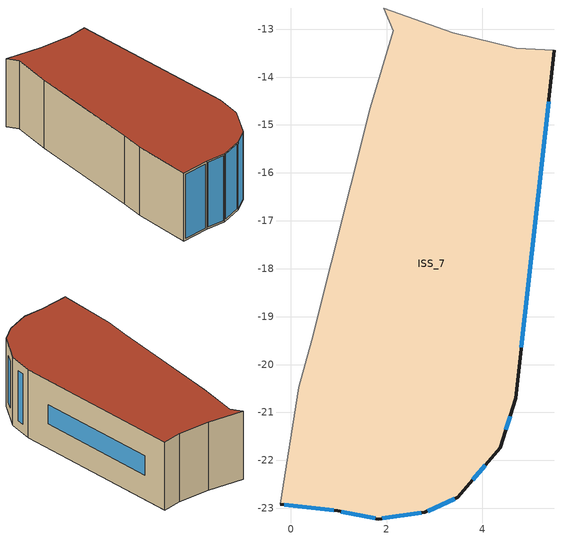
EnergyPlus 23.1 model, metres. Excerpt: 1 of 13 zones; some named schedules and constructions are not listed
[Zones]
ISS_7
 floor outside (90.1-2019 Nonresidential CZ 0 Exterior Floor (Mass)): -0.22,-22.92 0.16,-20.47 0.44,-19.49 1.65,-14.64 2.13,-13.04 1.93,-12.56 3.38,-13.07 4.71,-13.4 5.5,-13.44 4.7,-20.71 4.37,-21.73 3.48,-22.77 2.8,-23.09 1.83,-23.22 0.98,-23.06 z9
 wall outside (90.1-2019 Nonresidential CZ 0 Exterior Wall (Mass)): -0.22,-22.92 0.98,-23.06 1.83,-23.22 2.8,-23.09 3.48,-22.77 4.37,-21.73 4.7,-20.71 5.5,-13.44 z9:12
 wall to ISS_0 (Interior Partition (Mass)_FLIPPED): 5.5,-13.44 4.71,-13.4 3.38,-13.07 1.93,-12.56 2.13,-13.04 1.65,-14.64 0.44,-19.49 z9:12
 wall to ISS_11 (Interior Partition (Mass)): 0.44,-19.49 0.16,-20.47 -0.22,-22.92 z9:12
 window (90.1-2019 Nonresidential CZ 0 Glazing (Operable)): -0.13,-22.93 0.89,-23.05 z9.09:11.91; 1.05,-23.07 1.76,-23.21 z9.07:11.93; 1.9,-23.21 2.72,-23.1 z9.08:11.92; 2.85,-23.06 3.43,-22.8 z9.06:11.94; 3.8,-22.41 4.06,-22.1 z9.48:11.52; 4.49,-21.36 4.58,-21.08 z9.39:11.61; 4.81,-19.64 5.38,-14.51 z10.07:10.93
 roof outside (90.1-2019 Nonresidential CZ 0 Exterior Roof (Mass)): -0.22,-22.92 0.98,-23.06 1.83,-23.22 2.8,-23.09 3.48,-22.77 4.37,-21.73 4.7,-20.71 5.5,-13.44 4.71,-13.4 3.38,-13.07 1.93,-12.56 2.13,-13.04 1.65,-14.64 0.44,-19.49 0.16,-20.47 z12
[Schedule:Week:Daily]
CoolAvail_ISS_1_19: cf4da5fc-813a-42c6-a8cf-2b9b26fcd408, 5b5307dd-8704-4429-9e64-81538c3ab81d, 72f27e0f-b599-4d81-9918-0a94f5cc3f49, 47d734c6-dcec-4011-bd95-46f6d7a86160, 9cf70d63-5f0f-41fb-a418-96e44ca164e6, 6548734e-50a1-4eab-b1a1-846b9a044538, 5218c88c-08ca-4979-97bd-068abec87058, cf4da5fc-813a-42c6-a8cf-2b9b26fcd408, cf4da5fc-813a-42c6-a8cf-2b9b26fcd408, cf4da5fc-813a-42c6-a8cf-2b9b26fcd408, cf4da5fc-813a-42c6-a8cf-2b9b26fcd408, cf4da5fc-813a-42c6-a8cf-2b9b26fcd408
CoolAvail_ISS_1_20: 4a28bebf-378b-4e0c-98c7-5912cbc0f532, 3acbb844-98a0-44dd-9f8c-a763c2830a79, cf4da5fc-813a-42c6-a8cf-2b9b26fcd408, 88bcd4fe-2e18-43e4-966d-ed453cccf67b, 3cb64b28-6660-477c-87e6-b5ec23b45f9e, fff63c10-cad4-4c0c-a8a8-9c0b9824a16e, 31665143-5f46-4cf0-bce6-529c360b87a2, 4a28bebf-378b-4e0c-98c7-5912cbc0f532, 4a28bebf-378b-4e0c-98c7-5912cbc0f532, 4a28bebf-378b-4e0c-98c7-5912cbc0f532, 4a28bebf-378b-4e0c-98c7-5912cbc0f532, 4a28bebf-378b-4e0c-98c7-5912cbc0f532
CoolAvail_ISS_1_21: 10ea3e9c-c8e4-4c9f-9a24-6f8235490943, 7fac5dca-6247-45cd-8dfd-59ff1113f6d2, fdb1ab0e-c8ed-4873-981d-3b4b36397622, fa0bea73-c2e6-45e3-96d8-af98ac851d88, 41617b40-5751-42f6-8f46-a5aadaf03c91, b0a7b671-b70a-4647-ab0c-9003cefbd400, 939bb1c0-6e51-47b4-9cfe-0db9ee19da19, 10ea3e9c-c8e4-4c9f-9a24-6f8235490943, 10ea3e9c-c8e4-4c9f-9a24-6f8235490943, 10ea3e9c-c8e4-4c9f-9a24-6f8235490943, 10ea3e9c-c8e4-4c9f-9a24-6f8235490943, 10ea3e9c-c8e4-4c9f-9a24-6f8235490943
CoolAvail_ISS_1_22: 820141ac-03eb-4e58-a5b8-6f2c45d92f95, ca7a26c0-72df-4689-81e8-63cdea68c050, d67e7feb-ccfe-464f-92c3-b16381141cd6, cebbc58f-77ce-4730-93be-abe6f592f073, bd45c754-21c7-4c35-83bf-dd566571be01, 3880684c-4c2a-4487-a7e7-7d189b46f996, 6e76de09-a941-4bd2-b96f-27ccec68bb94, 820141ac-03eb-4e58-a5b8-6f2c45d92f95, 820141ac-03eb-4e58-a5b8-6f2c45d92f95, 820141ac-03eb-4e58-a5b8-6f2c45d92f95, 820141ac-03eb-4e58-a5b8-6f2c45d92f95, 820141ac-03eb-4e58-a5b8-6f2c45d92f95
CoolAvail_ISS_1_23: d70b2462-30a3-417d-9b55-76244d579941, 15f13d3f-b812-470b-b1af-9bdc06affd63, 5b780c38-c860-4b71-bae9-05cf259ed1fe, e1876e78-e687-400e-be40-ea94c5217d87, 8fdf88a8-82d9-410f-843e-46d4e1988e20, 597babd5-8b72-400e-8490-dbf98d6e2a09, 6da934b6-2253-4638-820a-9997a3fc5da8, d70b2462-30a3-417d-9b55-76244d579941, d70b2462-30a3-417d-9b55-76244d579941, d70b2462-30a3-417d-9b55-76244d579941, d70b2462-30a3-417d-9b55-76244d579941, d70b2462-30a3-417d-9b55-76244d579941
CoolAvail_ISS_1_24: 475d144a-8d13-4d58-a2da-3ab2e93dc7e7, 789598b5-f611-412a-b310-098c0f691a5d, 755330d8-1b22-4534-a02a-c53480b3a4e5, f78329c8-9ffc-489f-a2f5-fb6cb1761558, b2c2869d-ed13-4fac-99c7-aaf49e3b7844, 090aaad5-a128-486d-b200-6d922c48acf5, 44e7aa45-dbd7-4abf-8184-9797e4b36311, 475d144a-8d13-4d58-a2da-3ab2e93dc7e7, 475d144a-8d13-4d58-a2da-3ab2e93dc7e7, 475d144a-8d13-4d58-a2da-3ab2e93dc7e7, 475d144a-8d13-4d58-a2da-3ab2e93dc7e7, 475d144a-8d13-4d58-a2da-3ab2e93dc7e7
CoolAvail_ISS_1_25: 2b311644-3143-4e4f-ad19-09aa724a8dff, fe849b11-955d-4684-bbd0-a1e9b4aa19b6, 2e6fd446-64fd-454b-83e0-e820f9a5f52d, 9d987cba-2a7a-496d-b90f-662575cd5dd9, 59074af8-0a25-4315-856b-2edfad9a8916, 3a1e6eef-4dd5-40d8-a92a-1dea604d18d4, 01b983bd-2d17-4f0a-968b-3c204645bb15, 2b311644-3143-4e4f-ad19-09aa724a8dff, 2b311644-3143-4e4f-ad19-09aa724a8dff, 2b311644-3143-4e4f-ad19-09aa724a8dff, 2b311644-3143-4e4f-ad19-09aa724a8dff, 2b311644-3143-4e4f-ad19-09aa724a8dff
CoolAvail_ISS_1_26: 545cab68-ce3c-483e-81aa-25f490a46d86, e9d7cb86-8601-40d2-95b1-3c92e2f1f32f, e268dd3c-0642-40bb-803e-666368799ee4, ae668b5a-15f4-4d0c-9872-3a52cf0d1db1, c3fa998d-de58-419b-80c0-a574417382d2, 7d81ac5d-b26f-415c-8e6a-4ece4cfa260c, a498241e-d729-40bc-991e-5e8d708b7bc9, 545cab68-ce3c-483e-81aa-25f490a46d86, 545cab68-ce3c-483e-81aa-25f490a46d86, 545cab68-ce3c-483e-81aa-25f490a46d86, 545cab68-ce3c-483e-81aa-25f490a46d86, 545cab68-ce3c-483e-81aa-25f490a46d86
CoolAvail_ISS_1_27: e013dee8-fee1-44bd-93ae-b3065944c017, d6b96865-a13e-4037-9788-64715abd1b9b, 8b5f9b8a-5b1f-4d82-ae2a-c83ae0d0c6d3, fe860b76-c3cd-4067-b260-22ef71d79255, 1038f0ee-0592-4279-8759-f8a5b7ff0be9, 38166ebe-7deb-496d-aee1-63fe53fd5d6f, f328ec1c-159e-4b23-a9ba-813a56d7d32e, e013dee8-fee1-44bd-93ae-b3065944c017, e013dee8-fee1-44bd-93ae-b3065944c017, e013dee8-fee1-44bd-93ae-b3065944c017, e013dee8-fee1-44bd-93ae-b3065944c017, e013dee8-fee1-44bd-93ae-b3065944c017
CoolAvail_ISS_1_28: e95ca637-2c29-443c-aac9-ba59b1dee0f8, b6064c5e-1f52-49ba-bab2-bca20717d0fd, 868b4ff2-61c0-4b7b-9a5f-ca60dd09d27a, 08289204-ecfb-4d65-829f-a1414e8ace1a, 46f68e28-e864-40da-a2bf-d5357412eaba, f83a6363-48d5-4fba-9f21-57b9a9ad5f78, 10ea3e9c-c8e4-4c9f-9a24-6f8235490943, e95ca637-2c29-443c-aac9-ba59b1dee0f8, e95ca637-2c29-443c-aac9-ba59b1dee0f8, e95ca637-2c29-443c-aac9-ba59b1dee0f8, e95ca637-2c29-443c-aac9-ba59b1dee0f8, e95ca637-2c29-443c-aac9-ba59b1dee0f8
CoolAvail_ISS_1_29: 571d3694-669f-439a-bcb0-6cf6216108a2, 1a79cb03-f92c-4589-8d75-bc6275836837, 8661a43f-711f-4b17-8503-5213d123ea7a, a0229f07-dc1c-4560-a905-13b11cc59c09, 46f68e28-e864-40da-a2bf-d5357412eaba, 46f68e28-e864-40da-a2bf-d5357412eaba, a568f926-99aa-414a-a7ea-b3768ceeb753, 571d3694-669f-439a-bcb0-6cf6216108a2, 571d3694-669f-439a-bcb0-6cf6216108a2, 571d3694-669f-439a-bcb0-6cf6216108a2, 571d3694-669f-439a-bcb0-6cf6216108a2, 571d3694-669f-439a-bcb0-6cf6216108a2
CoolAvail_ISS_1_30: 45061b19-febd-4526-9570-1f21a7086f0c, 12531b47-a778-409a-afc3-5f5a1a383e38, 59666eb1-6c28-46bb-940b-6ca59630d910, cd744dcf-dce2-4d4b-a7f8-daa602f3d211, 0ca7b911-3826-4d48-a57a-7394f15a51f2, f6108009-b0aa-49ae-94be-0677e594ceb6, 820c4c58-c42d-41e9-b215-4e7bf05f5197, 45061b19-febd-4526-9570-1f21a7086f0c, 45061b19-febd-4526-9570-1f21a7086f0c, 45061b19-febd-4526-9570-1f21a7086f0c, 45061b19-febd-4526-9570-1f21a7086f0c, 45061b19-febd-4526-9570-1f21a7086f0c
CoolAvail_ISS_1_31: 9cc47e2c-ee00-4099-96b8-4162a42716a7, 88bcd4fe-2e18-43e4-966d-ed453cccf67b, 8661a43f-711f-4b17-8503-5213d123ea7a, 10df2edd-0f84-4e5f-b701-53d8b9d13dc2, 2a0d46ec-18cd-4a02-8e4a-311bff42c3ea, cb1b3717-686f-4d32-bbe1-ea75913f93bd, fc997b3a-f9f1-40cb-b1c0-d35cee9c5c25, 9cc47e2c-ee00-4099-96b8-4162a42716a7, 9cc47e2c-ee00-4099-96b8-4162a42716a7, 9cc47e2c-ee00-4099-96b8-4162a42716a7, 9cc47e2c-ee00-4099-96b8-4162a42716a7, 9cc47e2c-ee00-4099-96b8-4162a42716a7
CoolAvail_ISS_1_32: fa8c74fe-c95d-4660-b85a-88cf6b44ead0, 185236a1-42cc-4378-8d2a-f0c687be8152, 646e6a7b-e232-4f54-a341-6ea0961270c4, 5ef0380c-8530-4672-89b2-d0053777c4b0, 184a39fc-adbe-4550-bd70-535d58a703fa, 72b43716-8d98-4033-a577-9813a5c5ed84, a2b35108-d538-4e8f-9979-27f03970389e, fa8c74fe-c95d-4660-b85a-88cf6b44ead0, fa8c74fe-c95d-4660-b85a-88cf6b44ead0, fa8c74fe-c95d-4660-b85a-88cf6b44ead0, fa8c74fe-c95d-4660-b85a-88cf6b44ead0, fa8c74fe-c95d-4660-b85a-88cf6b44ead0
CoolAvail_ISS_1_33: 5494cabf-0719-4997-ac73-9b5e24d4f528, 6db75396-19b1-46b9-8235-e91e69c05566, 872ae464-bc5c-41e4-ab98-84459ce587c9, 91d1037a-2dc5-4426-b058-420dc496d604, b169fd0d-a363-4637-a59b-2c954cb74e7c, fdb1ab0e-c8ed-4873-981d-3b4b36397622, 7196ffaf-b576-46e3-aa76-b70bf992a3f0, 5494cabf-0719-4997-ac73-9b5e24d4f528, 5494cabf-0719-4997-ac73-9b5e24d4f528, 5494cabf-0719-4997-ac73-9b5e24d4f528, 5494cabf-0719-4997-ac73-9b5e24d4f528, 5494cabf-0719-4997-ac73-9b5e24d4f528
CoolAvail_ISS_1_34: ea04392c-e9c8-4168-be16-abac06a691cf, 99dec3e1-bac3-4d96-8738-6f196348ee5c, f8c5082e-a237-4130-a017-d6e29cf6c566, 0bacbfc9-5ecd-42bf-937d-7f05193bacb1, 9338b558-b06d-40e3-98d1-683436e893bc, cbcac942-5ac6-497f-90c1-b73735c17716, ce094aa2-080d-43a6-8362-0479873b68df, ea04392c-e9c8-4168-be16-abac06a691cf, ea04392c-e9c8-4168-be16-abac06a691cf, ea04392c-e9c8-4168-be16-abac06a691cf, ea04392c-e9c8-4168-be16-abac06a691cf, ea04392c-e9c8-4168-be16-abac06a691cf
CoolAvail_ISS_1_35: d8a31d8f-75b0-446f-8f73-4dab2d5eed0f, 3d3f794c-1ec6-4740-9d07-d3bc5787070e, 600e6f81-509e-41a3-bf2a-7f4d4cd3f12d, fb8483dc-7f45-461b-b657-57cfb4a0f116, dbd4606c-3431-4140-add9-9da3cfab12af, 47ade2ef-f521-4468-a89a-ca1d94eb3f8d, 865ad902-8718-419c-ba38-6eb7f9723016, d8a31d8f-75b0-446f-8f73-4dab2d5eed0f, d8a31d8f-75b0-446f-8f73-4dab2d5eed0f, d8a31d8f-75b0-446f-8f73-4dab2d5eed0f, d8a31d8f-75b0-446f-8f73-4dab2d5eed0f, d8a31d8f-75b0-446f-8f73-4dab2d5eed0f
CoolAvail_ISS_1_36: 5bfff525-f3c7-4879-bdef-dd42af90710c, 4a28bebf-378b-4e0c-98c7-5912cbc0f532, b922b942-fdab-4a96-9b47-d4432acc14f1, 28b5e9c5-ec92-4bc0-880e-c13979e5b68a, 9e27aeda-e383-459f-8111-847aee1a07f8, 5b833201-b28d-4821-8bcc-1962c3eedb27, 2e6fd446-64fd-454b-83e0-e820f9a5f52d, 5bfff525-f3c7-4879-bdef-dd42af90710c, 5bfff525-f3c7-4879-bdef-dd42af90710c, 5bfff525-f3c7-4879-bdef-dd42af90710c, 5bfff525-f3c7-4879-bdef-dd42af90710c, 5bfff525-f3c7-4879-bdef-dd42af90710c
CoolAvail_ISS_1_37: 46f68e28-e864-40da-a2bf-d5357412eaba, 3a127710-7443-45f8-9489-889a76faaeff, eb2fa523-9aea-4a86-822f-7402be31336a, 85ee5b97-4fa1-480e-a81b-23baca38898e, c1d74090-dc97-4b67-bd84-a8115544f061, 836c73d3-2576-4144-97e6-c70854d764d6, 0b6cf2cc-02c6-4932-88ad-d99945c2565a, 46f68e28-e864-40da-a2bf-d5357412eaba, 46f68e28-e864-40da-a2bf-d5357412eaba, 46f68e28-e864-40da-a2bf-d5357412eaba, 46f68e28-e864-40da-a2bf-d5357412eaba, 46f68e28-e864-40da-a2bf-d5357412eaba
CoolAvail_ISS_1_38: 5b44b215-89ad-466a-9d7a-e6cb0c1999ba, 88c201f4-a5f6-491a-bc11-c75b9bd2e93f, 5bfff525-f3c7-4879-bdef-dd42af90710c, 454b3b25-2b2f-49a6-8bed-e14204a32b55, 744dab85-5a37-4e81-9f92-61f0bdaf9431, 3e861000-1ec8-46bf-b579-71132bfb23a5, 2a9cda35-25b3-4e50-900b-b9b739b834aa, 5b44b215-89ad-466a-9d7a-e6cb0c1999ba, 5b44b215-89ad-466a-9d7a-e6cb0c1999ba, 5b44b215-89ad-466a-9d7a-e6cb0c1999ba, 5b44b215-89ad-466a-9d7a-e6cb0c1999ba, 5b44b215-89ad-466a-9d7a-e6cb0c1999ba
CoolAvail_ISS_1_39: d05bd24d-796b-48bf-8bc5-fa42b119640c, 5b0ed4c9-7ceb-4b8c-a43c-ed9929f58d1e, 42116582-086e-478e-a545-e69779dd8a52, da6a2a0d-ac28-4011-a787-516f61c1a55f, 7ab4d364-6ba9-438d-8f5d-1eddf824954b, 24ef2dfb-7799-47fd-aa30-c4119d08dbd6, 46f68e28-e864-40da-a2bf-d5357412eaba, d05bd24d-796b-48bf-8bc5-fa42b119640c, d05bd24d-796b-48bf-8bc5-fa42b119640c, d05bd24d-796b-48bf-8bc5-fa42b119640c, d05bd24d-796b-48bf-8bc5-fa42b119640c, d05bd24d-796b-48bf-8bc5-fa42b119640c
CoolAvail_ISS_1_40: a0229f07-dc1c-4560-a905-13b11cc59c09, 7c36500b-8f66-47ac-915e-d734a9855751, 8be4abe7-000c-42f9-aa1f-6b8a2ac92743, 2e27c99f-a5c0-4f60-9206-11009ee6b478, 814d7899-a77d-42ff-af6e-11b54aa89900, db5997a3-e434-4ba0-9f3c-0db9acbed074, 1fd36c70-2295-48b5-9395-b3c8fa6ed09c, a0229f07-dc1c-4560-a905-13b11cc59c09, a0229f07-dc1c-4560-a905-13b11cc59c09, a0229f07-dc1c-4560-a905-13b11cc59c09, a0229f07-dc1c-4560-a905-13b11cc59c09, a0229f07-dc1c-4560-a905-13b11cc59c09
CoolAvail_ISS_1_41: 2a72a13d-5e4b-44db-ad01-76264dc349fa, 51ef5e7c-7b1d-4df3-9b0a-0fbe2372d03c, 6122a214-3f2d-4de6-bf8e-379ec44e7dd8, 803fcd09-69c6-40dd-9b35-5d7ac15a68d8, 2538803e-4c51-472b-b103-07a3d55689f9, a272fd6b-d428-4692-ada8-1e738b84d36b, adef7895-6f02-48d0-9f4d-54e5f1119188, 2a72a13d-5e4b-44db-ad01-76264dc349fa, 2a72a13d-5e4b-44db-ad01-76264dc349fa, 2a72a13d-5e4b-44db-ad01-76264dc349fa, 2a72a13d-5e4b-44db-ad01-76264dc349fa, 2a72a13d-5e4b-44db-ad01-76264dc349fa
CoolAvail_ISS_1_42: 78c93035-ebce-4343-b1a8-f86602726ac7, 604badd7-400e-43fb-bd32-c34a42cb7ecd, 0c0d324b-0d6b-4f90-bb7c-1137a90bd877, c10c4fbe-61ee-4d52-8bae-482017d4afb2, df0bba37-3d70-4a9e-bf06-86b61b93159a, 3cb0e0dd-037d-4dde-8597-6468a4d6918c, 125e9192-c0aa-4bd7-8597-20248584bc62, 78c93035-ebce-4343-b1a8-f86602726ac7, 78c93035-ebce-4343-b1a8-f86602726ac7, 78c93035-ebce-4343-b1a8-f86602726ac7, 78c93035-ebce-4343-b1a8-f86602726ac7, 78c93035-ebce-4343-b1a8-f86602726ac7
CoolAvail_ISS_1_43: d6dcf4c3-3c31-4ad2-a140-0da0cadc56a7, 99ba14a1-6c44-4f38-ba13-93252c98763a, 330628cd-783c-4e4e-861e-a357226f984d, 41c35824-3f9f-43df-8edd-b30b44d2a37a, 478a7a83-7c34-47a1-80c9-d558c050b604, f7b08b5d-0dda-45f4-8219-4d22e9f62385, b39bc4c5-9218-422b-b413-d69710c60b74, d6dcf4c3-3c31-4ad2-a140-0da0cadc56a7, d6dcf4c3-3c31-4ad2-a140-0da0cadc56a7, d6dcf4c3-3c31-4ad2-a140-0da0cadc56a7, d6dcf4c3-3c31-4ad2-a140-0da0cadc56a7, d6dcf4c3-3c31-4ad2-a140-0da0cadc56a7
CoolAvail_ISS_1_44: 78e55134-c146-4401-bc54-34c713d829d2, bdb04c5f-5c95-4945-8cfd-93e3131f8926, 6c612a57-929d-4dfc-8748-f7e01d78e87b, 73f8adfb-2b02-49ce-b917-dc74dc9f2e5f, 4a56945c-6f69-44a9-8f50-3a34e26c2db6, a6698840-9b46-4a97-bcc8-f7cda19bc93f, 2fb50c63-efcc-41cf-b813-91b9eca99eb9, 78e55134-c146-4401-bc54-34c713d829d2, 78e55134-c146-4401-bc54-34c713d829d2, 78e55134-c146-4401-bc54-34c713d829d2, 78e55134-c146-4401-bc54-34c713d829d2, 78e55134-c146-4401-bc54-34c713d829d2
CoolAvail_ISS_1_45: 768736c6-1e3d-478b-935d-de285d9124b7, 12531b47-a778-409a-afc3-5f5a1a383e38, ad1631eb-f151-4929-a83b-de4f56066a8f, 22b36ce7-05db-412a-9cf0-3c84da4ce7ab, 42116582-086e-478e-a545-e69779dd8a52, 053eccda-6cb1-4086-9d93-7d8252609908, 768736c6-1e3d-478b-935d-de285d9124b7, 768736c6-1e3d-478b-935d-de285d9124b7, 768736c6-1e3d-478b-935d-de285d9124b7, 768736c6-1e3d-478b-935d-de285d9124b7, 768736c6-1e3d-478b-935d-de285d9124b7, 768736c6-1e3d-478b-935d-de285d9124b7
CoolAvail_ISS_1_46: 112c67cb-92bf-435b-ae7b-1489d35ec978, 604badd7-400e-43fb-bd32-c34a42cb7ecd, 403f3a57-031d-411d-a35e-dd83f031fb06, 9fe8c835-75a3-47c4-8fd8-73a2e7829854, 1bd8f6d5-efdc-47d3-8767-3f77d1b1a966, c5cf582d-59e6-4231-a916-9f151ef5aff2, c0f120cf-fb1f-410e-a31c-d27ab80a34c5, 112c67cb-92bf-435b-ae7b-1489d35ec978, 112c67cb-92bf-435b-ae7b-1489d35ec978, 112c67cb-92bf-435b-ae7b-1489d35ec978, 112c67cb-92bf-435b-ae7b-1489d35ec978, 112c67cb-92bf-435b-ae7b-1489d35ec978
CoolAvail_ISS_1_47: 1b55bb03-ed1a-46cd-a726-b8643300a78f, ac87f1b8-a690-45cb-baaa-ac4409d26367, 6f1bff23-3d9b-4e3a-b3b2-22b0721e3ef4, f8be8b45-04d6-4e99-9c00-b5c0ca24a190, e5bc79c3-6e81-44bb-bf70-967e13f0bdad, 3218934a-0097-4794-a98d-c844a32a225b, fb536831-2a13-453a-abd2-06d308c2a27d, 1b55bb03-ed1a-46cd-a726-b8643300a78f, 1b55bb03-ed1a-46cd-a726-b8643300a78f, 1b55bb03-ed1a-46cd-a726-b8643300a78f, 1b55bb03-ed1a-46cd-a726-b8643300a78f, 1b55bb03-ed1a-46cd-a726-b8643300a78f
CoolAvail_ISS_1_48: b2925905-6abb-4c02-abba-91a726e9064c, 3f169990-f9ce-4dbb-84c6-894221037448, 32e76b73-f0bd-4490-b05c-b073849b9779, 613dd8b9-d0cb-4047-99e2-85bffd7cc064, d19892b5-b04d-401b-b5eb-d2cb441ee56a, 233604b9-45ae-4392-af2f-cba5c79e4975, 68e656c7-341f-4366-9bd7-30d77fa6db42, b2925905-6abb-4c02-abba-91a726e9064c, b2925905-6abb-4c02-abba-91a726e9064c, b2925905-6abb-4c02-abba-91a726e9064c, b2925905-6abb-4c02-abba-91a726e9064c, b2925905-6abb-4c02-abba-91a726e9064c
CoolAvail_ISS_1_49: 74552c46-30ab-4759-94e8-63e3d1f7accb, d6e55a8f-bc87-45cd-9c9f-cd70924e27a5, 021e1a17-10e8-4b2d-b519-0cf3192cc715, d254b795-3fdf-4f39-80ff-e140f63d290e, 1d480875-807e-48c1-9200-7516ebc32ad7, 64881aca-a996-45d7-b077-b1b3d227525a, 4489f36e-e3c6-4e4b-bd5f-265baaedea73, 74552c46-30ab-4759-94e8-63e3d1f7accb, 74552c46-30ab-4759-94e8-63e3d1f7accb, 74552c46-30ab-4759-94e8-63e3d1f7accb, 74552c46-30ab-4759-94e8-63e3d1f7accb, 74552c46-30ab-4759-94e8-63e3d1f7accb
CoolAvail_ISS_1_50: 471115d3-0f87-48e8-b825-fac5a6f35d6c, 8be4abe7-000c-42f9-aa1f-6b8a2ac92743, 158876e2-13fd-4787-95ae-b86d372af880, 2a169ae8-9acd-4529-9eee-55b8eb574f1b, ca860249-6253-49f4-b145-16789525877a, 31280550-7689-42ee-840a-ab6c0e466e40, 720e0b40-1fdb-4e75-af50-1b9984cfd1a4, 471115d3-0f87-48e8-b825-fac5a6f35d6c, 471115d3-0f87-48e8-b825-fac5a6f35d6c, 471115d3-0f87-48e8-b825-fac5a6f35d6c, 471115d3-0f87-48e8-b825-fac5a6f35d6c, 471115d3-0f87-48e8-b825-fac5a6f35d6c
CoolAvail_ISS_1_51: 59112f08-b127-4301-906f-b836840b287e, bb00959c-f919-4aed-8de9-f9c1df3630f8, de2802b0-cc67-4408-8fd1-7e9211b10048, d257d055-b112-40be-82b2-c4495abe85c7, ddf9be1b-2dac-4bf2-9cbc-7e794f62100c, 49d97e55-3071-46c9-941b-d634227f9f2a, cb1b3717-686f-4d32-bbe1-ea75913f93bd, 59112f08-b127-4301-906f-b836840b287e, 59112f08-b127-4301-906f-b836840b287e, 59112f08-b127-4301-906f-b836840b287e, 59112f08-b127-4301-906f-b836840b287e, 59112f08-b127-4301-906f-b836840b287e
CoolAvail_ISS_1_52: 78bfa29d-fe78-4bb4-9f64-e69e04f39406, 78bfa29d-fe78-4bb4-9f64-e69e04f39406, 78bfa29d-fe78-4bb4-9f64-e69e04f39406, 78bfa29d-fe78-4bb4-9f64-e69e04f39406, 78bfa29d-fe78-4bb4-9f64-e69e04f39406, 78bfa29d-fe78-4bb4-9f64-e69e04f39406, 78bfa29d-fe78-4bb4-9f64-e69e04f39406, 78bfa29d-fe78-4bb4-9f64-e69e04f39406, 78bfa29d-fe78-4bb4-9f64-e69e04f39406, 78bfa29d-fe78-4bb4-9f64-e69e04f39406, 78bfa29d-fe78-4bb4-9f64-e69e04f39406, 78bfa29d-fe78-4bb4-9f64-e69e04f39406
NatVentAvail_ISS_1_0: 347d55b7-038e-4562-bce8-456b87efe422, 9497c3f9-e4f3-4ae8-9b5e-6f440661514e, 02c75c42-13c4-4a81-95b2-7d0787e539a0, 1f5bb4e1-6097-4445-aa30-08b131c5a8f0, 6a036ade-b22a-40b1-a59a-fc9928e33420, cdcac5e7-2935-42b6-a401-44e7ff1a3379, bb2921c9-3083-47d7-adc0-0439cd541f1d, 347d55b7-038e-4562-bce8-456b87efe422, 347d55b7-038e-4562-bce8-456b87efe422, 347d55b7-038e-4562-bce8-456b87efe422, 347d55b7-038e-4562-bce8-456b87efe422, 347d55b7-038e-4562-bce8-456b87efe422
NatVentAvail_ISS_1_1: 31e6458c-07ac-4517-9220-31c48d09a3b9, 808b53e7-b6eb-416f-b75c-5a60ae408371, 2a0bdd91-2ab7-455f-9d66-9f0dcc569485, 2f2a32ef-c756-4c4e-acc4-de23138b763c, 3d5812fc-4e48-4f03-85a1-51b9f05794ff, eed53eab-8b4b-4f1c-9231-a5dca8a631a8, 1a875456-26a8-41d9-bcb1-23a2e93c5b05, 31e6458c-07ac-4517-9220-31c48d09a3b9, 31e6458c-07ac-4517-9220-31c48d09a3b9, 31e6458c-07ac-4517-9220-31c48d09a3b9, 31e6458c-07ac-4517-9220-31c48d09a3b9, 31e6458c-07ac-4517-9220-31c48d09a3b9
NatVentAvail_ISS_1_2: 84ae7651-f4de-44b9-9899-2582cbdb995d, 495f6a35-d38b-4195-8a37-4b40f724b044, 3d5812fc-4e48-4f03-85a1-51b9f05794ff, a0e33699-6675-4571-9d88-4c12ba26899f, 9497c3f9-e4f3-4ae8-9b5e-6f440661514e, efa8682e-43cf-4f3c-b0e6-29221eeec237, 5867c58b-4625-41f3-b584-9ebb24ec32a8, 84ae7651-f4de-44b9-9899-2582cbdb995d, 84ae7651-f4de-44b9-9899-2582cbdb995d, 84ae7651-f4de-44b9-9899-2582cbdb995d, 84ae7651-f4de-44b9-9899-2582cbdb995d, 84ae7651-f4de-44b9-9899-2582cbdb995d
NatVentAvail_ISS_1_3: a818ccd2-c854-43d0-9f66-eb4bd9638d8e, 6e76de09-a941-4bd2-b96f-27ccec68bb94, fe6c31c8-0dda-4b75-81b7-5c1efcddb083, dda988eb-bae8-4d63-86a5-b6c0bda95034, 7a904727-3a56-424e-8116-60c6ad07f1dc, 347d55b7-038e-4562-bce8-456b87efe422, dd8d3e53-b593-4d87-9bc4-be4af5198a33, a818ccd2-c854-43d0-9f66-eb4bd9638d8e, a818ccd2-c854-43d0-9f66-eb4bd9638d8e, a818ccd2-c854-43d0-9f66-eb4bd9638d8e, a818ccd2-c854-43d0-9f66-eb4bd9638d8e, a818ccd2-c854-43d0-9f66-eb4bd9638d8e
NatVentAvail_ISS_1_4: 0c759d3e-a654-4724-93b5-70c13bc12d1d, 021d0772-810e-4e4b-8f2a-a1619a49f355, e0df6127-968f-45f9-8c87-5caeb0cafc55, bfaec549-311d-4496-abb4-5617f4cc1a59, 4980f9f0-cd16-43dd-8c59-504c34da3416, b817c66c-6d6a-45e4-a55e-97319d023a8b, 021d0772-810e-4e4b-8f2a-a1619a49f355, 0c759d3e-a654-4724-93b5-70c13bc12d1d, 0c759d3e-a654-4724-93b5-70c13bc12d1d, 0c759d3e-a654-4724-93b5-70c13bc12d1d, 0c759d3e-a654-4724-93b5-70c13bc12d1d, 0c759d3e-a654-4724-93b5-70c13bc12d1d
NatVentAvail_ISS_1_5: dea2bbc8-2288-40d1-a2d5-a177ac33657e, dc8b5669-3ebe-45cf-9e0a-796c1a786df0, b135f7d7-2b4b-4e37-bfe0-58334846911b, 2333cbfa-4dd2-4999-97ab-03a3268194e9, 5707c89a-2f09-4238-a486-8c2d0057f9b6, 9dfa8010-5864-48b9-aace-82d37f85b587, d58aaad8-7cbd-4782-a375-7b6575282f05, dea2bbc8-2288-40d1-a2d5-a177ac33657e, dea2bbc8-2288-40d1-a2d5-a177ac33657e, dea2bbc8-2288-40d1-a2d5-a177ac33657e, dea2bbc8-2288-40d1-a2d5-a177ac33657e, dea2bbc8-2288-40d1-a2d5-a177ac33657e
NatVentAvail_ISS_1_6: 1d8e266b-bb19-4368-9dd6-c44a9e71e150, f8c5082e-a237-4130-a017-d6e29cf6c566, cd7e5bb2-f1bc-4af8-801a-55bbcf77cb89, 1aaf95b1-6b11-4f20-b636-f8c9cd44f9f6, 49ae3206-3ec9-4832-a4c2-0d7b4eac3c65, b8ffa932-6720-4a41-9c80-de49e67e423e, a86efa0d-8891-41c0-89a9-eb536844657b, 1d8e266b-bb19-4368-9dd6-c44a9e71e150, 1d8e266b-bb19-4368-9dd6-c44a9e71e150, 1d8e266b-bb19-4368-9dd6-c44a9e71e150, 1d8e266b-bb19-4368-9dd6-c44a9e71e150, 1d8e266b-bb19-4368-9dd6-c44a9e71e150
NatVentAvail_ISS_1_7: 2b8a7710-590c-4735-8937-afae2f743f59, 926fce72-2cba-4f06-8e61-ee34aca217cf, 30858728-6386-4b68-892c-7b175f19578c, e7437833-518d-486e-8f46-e43f1733b808, 54c7a7a4-bd24-4fff-9f99-4840ac86f206, 00c50d44-a893-462e-adc5-a616422e0ef9, 0575a820-2eae-4c1c-bbd0-3531ec3c33dc, 2b8a7710-590c-4735-8937-afae2f743f59, 2b8a7710-590c-4735-8937-afae2f743f59, 2b8a7710-590c-4735-8937-afae2f743f59, 2b8a7710-590c-4735-8937-afae2f743f59, 2b8a7710-590c-4735-8937-afae2f743f59
NatVentAvail_ISS_1_8: 9d74e3d4-a9a9-48a3-84d8-704d79f904d0, 8089f7d0-f13f-46e6-a13c-d41517ad9383, 20437749-1463-4af0-aa40-cb234d343798, 9015eb93-7869-414a-ae01-0db2bcecc531, dec17c5b-4049-43e1-9a90-a723a8944471, 2026730f-dd33-4f01-8a14-8376efc71115, 47c5d768-7b4a-48a1-808d-429495cd01bc, 9d74e3d4-a9a9-48a3-84d8-704d79f904d0, 9d74e3d4-a9a9-48a3-84d8-704d79f904d0, 9d74e3d4-a9a9-48a3-84d8-704d79f904d0, 9d74e3d4-a9a9-48a3-84d8-704d79f904d0, 9d74e3d4-a9a9-48a3-84d8-704d79f904d0
NatVentAvail_ISS_1_9: 0eb51b7f-a4f0-4607-9c4d-6b9d2864478f, 6ae1809d-5a85-45a9-857c-42673be4954a, 47c5d768-7b4a-48a1-808d-429495cd01bc, 77480b0d-aeae-478d-a96b-37a4d4199b45, 9eba3db1-355f-42c7-9c13-37b01b408a15, f0b2b9be-24b4-4280-986e-e782a73990e1, 47cff60b-bd3d-4ae0-ad14-3ebb443ef9d5, 0eb51b7f-a4f0-4607-9c4d-6b9d2864478f, 0eb51b7f-a4f0-4607-9c4d-6b9d2864478f, 0eb51b7f-a4f0-4607-9c4d-6b9d2864478f, 0eb51b7f-a4f0-4607-9c4d-6b9d2864478f, 0eb51b7f-a4f0-4607-9c4d-6b9d2864478f
NatVentAvail_ISS_1_10: 9912cebe-4070-46c5-aca3-2e11fc6e50f9, 47c5d768-7b4a-48a1-808d-429495cd01bc, c53c6bee-c25f-4ac5-96c2-53c2e5ef0bc5, 24660c3e-e053-4e0b-a3a2-e134f5c7cfdc, 553eecc1-0424-4e8a-b2f8-0fe1840c3f1f, c3c61266-f6da-4284-9b9b-1aae67e0f11b, bf46ae58-0cb1-40f5-b615-3cb060d1ccae, 9912cebe-4070-46c5-aca3-2e11fc6e50f9, 9912cebe-4070-46c5-aca3-2e11fc6e50f9, 9912cebe-4070-46c5-aca3-2e11fc6e50f9, 9912cebe-4070-46c5-aca3-2e11fc6e50f9, 9912cebe-4070-46c5-aca3-2e11fc6e50f9
NatVentAvail_ISS_1_11: 47c5d768-7b4a-48a1-808d-429495cd01bc, f7772115-8a17-4abc-aca6-0985ffa1d231, b4131f45-e422-40ec-b2a9-956249e4f700, 338b2587-ee57-4e5b-acb7-2cda7bef30c7, 30954edf-17c5-43a4-9fbb-cfd349146233, fe036796-60d1-4e3b-a834-0a3b108878d4, 5508df6a-9fa0-4c98-a0a9-b120a6e6ca85, 47c5d768-7b4a-48a1-808d-429495cd01bc, 47c5d768-7b4a-48a1-808d-429495cd01bc, 47c5d768-7b4a-48a1-808d-429495cd01bc, 47c5d768-7b4a-48a1-808d-429495cd01bc, 47c5d768-7b4a-48a1-808d-429495cd01bc
NatVentAvail_ISS_1_12: 9e4de668-5c0b-4b18-9f84-43340eb7de64, 3fc7e13c-ba9b-4abf-ad62-5d9c6ae2b19f, 69fd0356-41ca-4566-a63a-875f57287f07, 0f72afe0-3d0d-43cd-bc86-6d366968bbdb, f0756c80-633d-445f-9ada-2880c47accb9, 58a8699a-92a3-475c-a43f-aee051d475cb, a5c75578-db00-4035-a6bd-12d8859ee814, 9e4de668-5c0b-4b18-9f84-43340eb7de64, 9e4de668-5c0b-4b18-9f84-43340eb7de64, 9e4de668-5c0b-4b18-9f84-43340eb7de64, 9e4de668-5c0b-4b18-9f84-43340eb7de64, 9e4de668-5c0b-4b18-9f84-43340eb7de64
NatVentAvail_ISS_1_13: 5668b15e-3178-4749-bdce-f16cad26c077, 43f57ed7-353c-49a5-95b1-fadbab51cf42, 9c120ee9-6e99-46a1-92c9-47147dbc7031, b718a5fb-b2a5-4edc-9616-2dbcbbb84562, 153a99d2-cb69-4770-80c4-b636431e560e, 7b7c670e-dffa-4387-a918-eb8090e016c5, 4ba70f92-26a1-4e22-ae9b-21b3a8cbfbc0, 5668b15e-3178-4749-bdce-f16cad26c077, 5668b15e-3178-4749-bdce-f16cad26c077, 5668b15e-3178-4749-bdce-f16cad26c077, 5668b15e-3178-4749-bdce-f16cad26c077, 5668b15e-3178-4749-bdce-f16cad26c077
NatVentAvail_ISS_1_14: 88ea5642-9558-4173-b52e-b72fd2a468fe, 7b0d70b4-6d3a-40d1-8645-cbeeba61a406, 91a15d1b-25b0-426a-999b-bde4fc834830, 8c6a5d82-2695-4c12-a2d9-937649744301, 5bb90e3b-6f0c-4724-a28a-9f01b1babb02, 70ed6a4c-85b4-46e2-b93d-c81f16dce1f6, 867d212e-9d6f-4428-ab79-ae34f15dca9c, 88ea5642-9558-4173-b52e-b72fd2a468fe, 88ea5642-9558-4173-b52e-b72fd2a468fe, 88ea5642-9558-4173-b52e-b72fd2a468fe, 88ea5642-9558-4173-b52e-b72fd2a468fe, 88ea5642-9558-4173-b52e-b72fd2a468fe
NatVentAvail_ISS_1_15: b7af9413-87d1-46bc-b3f9-c667b2052c9e, 269739aa-2d40-4877-9c61-5931b6ada25a, 7b914f22-7571-4aa1-ad53-4029426c74f7, 158876e2-13fd-4787-95ae-b86d372af880, 8e09e956-a7c9-41fd-ae93-b76491330efa, ad12a31f-083f-4236-bb79-d1e0870e19c1, 36a0acb6-d152-45fe-87a6-d6e7103a6972, b7af9413-87d1-46bc-b3f9-c667b2052c9e, b7af9413-87d1-46bc-b3f9-c667b2052c9e, b7af9413-87d1-46bc-b3f9-c667b2052c9e, b7af9413-87d1-46bc-b3f9-c667b2052c9e, b7af9413-87d1-46bc-b3f9-c667b2052c9e
NatVentAvail_ISS_1_16: cf3db2ff-82b6-488a-930d-133dbca2a297, d93b1293-4c19-4e22-a9a3-3eac806f7c1d, ac425b5f-9c42-4b8b-a498-5879e9bbcc94, a25a4507-8ff0-4e3c-92b1-267f2caeeb71, 5383cc17-6933-44ea-a498-ab2884f15de2, 9bfe174b-c2ed-4b65-a708-190e6d7b11fb, 4fd26251-b100-4953-a9ab-f1e24601d18a, cf3db2ff-82b6-488a-930d-133dbca2a297, cf3db2ff-82b6-488a-930d-133dbca2a297, cf3db2ff-82b6-488a-930d-133dbca2a297, cf3db2ff-82b6-488a-930d-133dbca2a297, cf3db2ff-82b6-488a-930d-133dbca2a297
NatVentAvail_ISS_1_17: f9e61ab1-7728-4d9d-8fe1-b24739b5c8d6, 813cbcb4-7a41-4a84-aec9-93c30a024dbd, 1a5d8876-3cc7-41a9-ba43-12e516d83989, 647e0f2c-778a-4d61-86bf-7f667cec723d, 2aae2edc-2d57-4e3d-973a-0211336ac020, 8d9c377b-d2ea-40e4-b66c-fc3d273aebea, cd556942-927f-4c86-bcef-3c459adf4f8e, f9e61ab1-7728-4d9d-8fe1-b24739b5c8d6, f9e61ab1-7728-4d9d-8fe1-b24739b5c8d6, f9e61ab1-7728-4d9d-8fe1-b24739b5c8d6, f9e61ab1-7728-4d9d-8fe1-b24739b5c8d6, f9e61ab1-7728-4d9d-8fe1-b24739b5c8d6
NatVentAvail_ISS_1_18: b58c5377-15d9-410f-a4cc-43822df6d4e0, 9e2eb322-e243-4a27-926a-d4e3defd8a08, 788a1496-81b9-4997-b196-09e885b656f9, b58c5377-15d9-410f-a4cc-43822df6d4e0, 6d0910fa-c984-4a92-8021-bbf9d67b93f9, a471a66b-f89d-442f-a9a8-48da8b7d5403, febc458f-bbc7-462c-85b9-881f4c73ab04, b58c5377-15d9-410f-a4cc-43822df6d4e0, b58c5377-15d9-410f-a4cc-43822df6d4e0, b58c5377-15d9-410f-a4cc-43822df6d4e0, b58c5377-15d9-410f-a4cc-43822df6d4e0, b58c5377-15d9-410f-a4cc-43822df6d4e0
NatVentAvail_ISS_1_19: a7a8551e-96d3-4fd6-bb0b-fe4ca2dd1986, f8c08b89-5adf-4e28-9409-8752b177d4a8, 524d0afd-2120-4997-92f0-2e86d4c74bf0, 94648f1a-2b8a-4c93-b626-513551805e1d, b85dd538-4fec-4d5e-8158-b1e68b90bbd8, 5b19d2b6-01c4-4e15-9780-7f20e980e38a, dd98143e-ec58-487d-9c8f-1bedbff18c8e, a7a8551e-96d3-4fd6-bb0b-fe4ca2dd1986, a7a8551e-96d3-4fd6-bb0b-fe4ca2dd1986, a7a8551e-96d3-4fd6-bb0b-fe4ca2dd1986, a7a8551e-96d3-4fd6-bb0b-fe4ca2dd1986, a7a8551e-96d3-4fd6-bb0b-fe4ca2dd1986
NatVentAvail_ISS_1_20: 556129f5-a8ab-42ab-bdec-427f6167c670, 2543d355-49e0-4e07-832c-9d94369e5f03, a7a8551e-96d3-4fd6-bb0b-fe4ca2dd1986, 707ad967-478c-4ac9-9f56-108cb743e184, ad2f890c-0a1c-4631-8b94-ab923c3a1fde, e09d4d53-ced4-452a-92ef-7031bfb63e31, 31eafc2d-287a-4af1-b968-868b65c6cfae, 556129f5-a8ab-42ab-bdec-427f6167c670, 556129f5-a8ab-42ab-bdec-427f6167c670, 556129f5-a8ab-42ab-bdec-427f6167c670, 556129f5-a8ab-42ab-bdec-427f6167c670, 556129f5-a8ab-42ab-bdec-427f6167c670
NatVentAvail_ISS_1_21: 0210ffe0-c8c5-4704-a17c-30f6b7ba5182, dc8b5669-3ebe-45cf-9e0a-796c1a786df0, 2e876ef0-6b14-469b-8aab-6b2f59b3159e, 99ba14a1-6c44-4f38-ba13-93252c98763a, 6cac600a-08a1-4369-bc47-e97c0b606d06, 49e001ed-d1c6-436c-bd0c-6ae12f544230, 33232d81-95e6-426a-8847-5e719ea95db1, 0210ffe0-c8c5-4704-a17c-30f6b7ba5182, 0210ffe0-c8c5-4704-a17c-30f6b7ba5182, 0210ffe0-c8c5-4704-a17c-30f6b7ba5182, 0210ffe0-c8c5-4704-a17c-30f6b7ba5182, 0210ffe0-c8c5-4704-a17c-30f6b7ba5182
NatVentAvail_ISS_1_22: 1bd8f6d5-efdc-47d3-8767-3f77d1b1a966, 998d96e1-0d67-4c43-8d66-3cf94210b12a, ff997f24-f6a6-43dc-ac3a-8c8fbd2ec0f4, cb262533-cb30-4446-bc1c-c7c292bc447b, ff731b20-b5fb-4160-a318-e8e97e32bd46, 112c67cb-92bf-435b-ae7b-1489d35ec978, 2bf5643d-2712-495e-b11b-f71902a6beb9, 1bd8f6d5-efdc-47d3-8767-3f77d1b1a966, 1bd8f6d5-efdc-47d3-8767-3f77d1b1a966, 1bd8f6d5-efdc-47d3-8767-3f77d1b1a966, 1bd8f6d5-efdc-47d3-8767-3f77d1b1a966, 1bd8f6d5-efdc-47d3-8767-3f77d1b1a966
NatVentAvail_ISS_1_23: 2ea1310e-d988-40e8-921b-6f63c6c66c5d, 2098abeb-3ad9-48cc-8fa9-fe43be57d8ea, ecac4bea-a4ab-4ca8-b15a-d21bf3634e23, 42f69e0f-da8f-401e-a904-95fe2d631b8b, 0fd5cf7c-50d3-4cef-a79c-1a673837e4a7, fda086fc-4683-4251-a165-0c31756bfeb3, 79ede57d-2ea5-4b6c-a09a-282900601d10, 2ea1310e-d988-40e8-921b-6f63c6c66c5d, 2ea1310e-d988-40e8-921b-6f63c6c66c5d, 2ea1310e-d988-40e8-921b-6f63c6c66c5d, 2ea1310e-d988-40e8-921b-6f63c6c66c5d, 2ea1310e-d988-40e8-921b-6f63c6c66c5d
NatVentAvail_ISS_1_24: ca33ea72-290d-466f-a10d-04f5078d5459, 80ac7100-fecc-432b-b8d8-0aef27925792, 0912e7bf-7941-4e81-81b9-3fe24044cb67, d3ac68ac-e5e1-41af-bbe9-eeafd04eb16f, 9366b974-fd66-436a-86a6-3dff316a52ed, 13d55ff6-3126-4d7e-a0b5-9d8af0269879, f26b9bc5-ebc0-49e0-b6f6-a9aecd680394, ca33ea72-290d-466f-a10d-04f5078d5459, ca33ea72-290d-466f-a10d-04f5078d5459, ca33ea72-290d-466f-a10d-04f5078d5459, ca33ea72-290d-466f-a10d-04f5078d5459, ca33ea72-290d-466f-a10d-04f5078d5459
NatVentAvail_ISS_1_25: 5e0caf0a-0975-4095-aeee-5177679fc916, ef3acc4a-62a7-4368-b11b-0bc0ee34e112, 768736c6-1e3d-478b-935d-de285d9124b7, a7131d28-bfe0-4a79-ba31-4b6647055931, 0b9b0190-0d32-4286-8001-29d5007821be, 1e2a233d-4ecc-4662-8356-21ca5b01d4a7, ed222975-a6bd-4094-8680-d0088485bc24, 5e0caf0a-0975-4095-aeee-5177679fc916, 5e0caf0a-0975-4095-aeee-5177679fc916, 5e0caf0a-0975-4095-aeee-5177679fc916, 5e0caf0a-0975-4095-aeee-5177679fc916, 5e0caf0a-0975-4095-aeee-5177679fc916
NatVentAvail_ISS_1_26: a0b2a994-346e-4f55-a40b-16c7d419b6a2, 93805fc4-68be-4367-b3d0-b1b0e915321a, 5b29b277-6946-4da2-9128-33dfe5b4a573, d8981ea7-3b19-4a0d-892a-4c63977dc961, 0f82b64c-7dc7-406a-8c1e-aa47caf37df0, e373829c-525b-4fac-a1b1-a8f08a7194f4, 21a982b9-085a-47cf-8ea2-cb4a41862746, a0b2a994-346e-4f55-a40b-16c7d419b6a2, a0b2a994-346e-4f55-a40b-16c7d419b6a2, a0b2a994-346e-4f55-a40b-16c7d419b6a2, a0b2a994-346e-4f55-a40b-16c7d419b6a2, a0b2a994-346e-4f55-a40b-16c7d419b6a2
NatVentAvail_ISS_1_27: 80324efd-f152-46ce-8575-1a18cefcb39a, 814fabf4-0522-4fe9-8f4f-1de8b595f9f5, d29c8621-b3bd-4f5f-961a-eec346ff4369, a817186f-8b5f-4d80-8c05-1cb199520749, 2dd3d1b6-e47b-47d8-8fa7-20257f54925f, b9bdd769-4ede-4986-a14d-4a501dff3d8b, 26786c90-2d85-41bd-bb4a-5ca09446c117, 80324efd-f152-46ce-8575-1a18cefcb39a, 80324efd-f152-46ce-8575-1a18cefcb39a, 80324efd-f152-46ce-8575-1a18cefcb39a, 80324efd-f152-46ce-8575-1a18cefcb39a, 80324efd-f152-46ce-8575-1a18cefcb39a
NatVentAvail_ISS_1_28: afddefd6-28d4-442d-ad49-25f7afed06cb, 11ce3725-ac08-45b4-8d15-dba4ddbf81b5, 5c9ea6a9-4a28-445d-8b68-fd476ea83ca3, bbbf1602-9477-4e5e-9481-cd1d7e6d0c49, 647e0f2c-778a-4d61-86bf-7f667cec723d, 7e8d2272-57f1-4e50-bfe5-2ae03f082589, 0210ffe0-c8c5-4704-a17c-30f6b7ba5182, afddefd6-28d4-442d-ad49-25f7afed06cb, afddefd6-28d4-442d-ad49-25f7afed06cb, afddefd6-28d4-442d-ad49-25f7afed06cb, afddefd6-28d4-442d-ad49-25f7afed06cb, afddefd6-28d4-442d-ad49-25f7afed06cb
NatVentAvail_ISS_1_29: 9743d7e3-5405-4d04-9865-b119cb90919b, 491b088b-98a8-4ca1-afb7-5d421815d782, ed3e7bd5-1fa8-481b-8e43-0912eb1fffae, 5533be66-3b4f-405b-b799-99f8e34f8cb0, 647e0f2c-778a-4d61-86bf-7f667cec723d, 647e0f2c-778a-4d61-86bf-7f667cec723d, 86fec154-2770-4333-869b-bb2f9d25b5ef, 9743d7e3-5405-4d04-9865-b119cb90919b, 9743d7e3-5405-4d04-9865-b119cb90919b, 9743d7e3-5405-4d04-9865-b119cb90919b, 9743d7e3-5405-4d04-9865-b119cb90919b, 9743d7e3-5405-4d04-9865-b119cb90919b
NatVentAvail_ISS_1_30: 61e7fb13-a446-4ec6-a607-a4a6cd2284d3, 47c5d768-7b4a-48a1-808d-429495cd01bc, da508a49-ad8b-4e53-b9b2-d0164f52c373, dcf350dc-4f7b-4b5e-b1b8-92644482046e, ee0a353c-06c1-410a-9095-8f6744b1c2f1, 93529c20-7374-44df-b5d5-3c3c54298201, ccaff583-bd9d-4d07-a1ac-620ebebbb31c, 61e7fb13-a446-4ec6-a607-a4a6cd2284d3, 61e7fb13-a446-4ec6-a607-a4a6cd2284d3, 61e7fb13-a446-4ec6-a607-a4a6cd2284d3, 61e7fb13-a446-4ec6-a607-a4a6cd2284d3, 61e7fb13-a446-4ec6-a607-a4a6cd2284d3
NatVentAvail_ISS_1_31: 82c106dd-bc00-4fce-8a04-eb4dc76f4f9c, 707ad967-478c-4ac9-9f56-108cb743e184, ed3e7bd5-1fa8-481b-8e43-0912eb1fffae, bbd0b068-26ff-4e4f-a8c0-b57341ff118f, 22fa6a63-464b-4f2c-a65c-d87b5fc7b7d2, 599195e0-ed3c-47ca-9420-8eb2dc85b173, 45bf7535-998e-43fd-8738-e1cb52290b51, 82c106dd-bc00-4fce-8a04-eb4dc76f4f9c, 82c106dd-bc00-4fce-8a04-eb4dc76f4f9c, 82c106dd-bc00-4fce-8a04-eb4dc76f4f9c, 82c106dd-bc00-4fce-8a04-eb4dc76f4f9c, 82c106dd-bc00-4fce-8a04-eb4dc76f4f9c
NatVentAvail_ISS_1_32: cabfadc2-6953-45da-a61a-3c777a358487, 6c62541d-0fa1-4a40-aa60-21a33239d522, 010681ba-3f35-4375-ab69-e478d26ef3a8, f4995040-d87e-4d6b-8b10-33307671ceab, 40516d12-9d9c-490d-bfd0-43ec75ffd147, f0ca66fc-98c0-45fc-b267-2071b25404df, 912a42c6-4e4a-4a4a-86b4-7e837848d989, cabfadc2-6953-45da-a61a-3c777a358487, cabfadc2-6953-45da-a61a-3c777a358487, cabfadc2-6953-45da-a61a-3c777a358487, cabfadc2-6953-45da-a61a-3c777a358487, cabfadc2-6953-45da-a61a-3c777a358487
NatVentAvail_ISS_1_33: dc0ba347-f5a3-4e9a-83c0-c83cc8bc54ae, ecea5fd7-fd1b-406f-aead-827340311a92, 2e9cac2a-bf76-4c29-afb8-0580842f94bd, 8ddd8f98-3bd6-4dbb-9028-2ad25883ccd4, 3e242ed7-cd6c-40cd-b18f-d34fd88d666a, 2e876ef0-6b14-469b-8aab-6b2f59b3159e, a575a69e-0300-4b39-b79f-9cb5c69989e1, dc0ba347-f5a3-4e9a-83c0-c83cc8bc54ae, dc0ba347-f5a3-4e9a-83c0-c83cc8bc54ae, dc0ba347-f5a3-4e9a-83c0-c83cc8bc54ae, dc0ba347-f5a3-4e9a-83c0-c83cc8bc54ae, dc0ba347-f5a3-4e9a-83c0-c83cc8bc54ae
NatVentAvail_ISS_1_34: c71735a8-d2ba-4572-830a-0894734640e5, 15a84b72-439d-4805-ac4c-ff4de479cb51, 99714c36-b1d6-4269-a341-3a8989bea4df, 2fba47ff-7b53-40d4-9c31-7281f1302855, 3bb729e9-ca62-4469-8274-3f21b47b349f, 8c979c6f-6f2c-4314-9f72-cd5781efeae1, c2eda44f-94bb-4372-852e-6bef2cd02afb, c71735a8-d2ba-4572-830a-0894734640e5, c71735a8-d2ba-4572-830a-0894734640e5, c71735a8-d2ba-4572-830a-0894734640e5, c71735a8-d2ba-4572-830a-0894734640e5, c71735a8-d2ba-4572-830a-0894734640e5
NatVentAvail_ISS_1_35: cb2e8875-93ba-420c-9320-8b74680c8990, e062ad48-5426-41dd-bf23-2009f85f336c, 31e6458c-07ac-4517-9220-31c48d09a3b9, 9b7d131e-3186-449e-8b52-dd4789ce3bba, a86efa0d-8891-41c0-89a9-eb536844657b, 035549cb-7cd7-4bfe-8bc9-e49292565a0c, bd6db147-fc37-4205-9b11-5b6f46a8a82d, cb2e8875-93ba-420c-9320-8b74680c8990, cb2e8875-93ba-420c-9320-8b74680c8990, cb2e8875-93ba-420c-9320-8b74680c8990, cb2e8875-93ba-420c-9320-8b74680c8990, cb2e8875-93ba-420c-9320-8b74680c8990
NatVentAvail_ISS_1_36: 14957d78-7096-4cd0-847d-719851f1f9cb, 556129f5-a8ab-42ab-bdec-427f6167c670, acefeeb5-6950-4d29-9a31-038535040565, c95166c3-0df7-4854-af66-5e402a93c156, f497b814-0ae1-4cd8-a428-8543eff9f638, e9c6165c-14cd-4937-a8e7-b565664e8b78, 768736c6-1e3d-478b-935d-de285d9124b7, 14957d78-7096-4cd0-847d-719851f1f9cb, 14957d78-7096-4cd0-847d-719851f1f9cb, 14957d78-7096-4cd0-847d-719851f1f9cb, 14957d78-7096-4cd0-847d-719851f1f9cb, 14957d78-7096-4cd0-847d-719851f1f9cb
NatVentAvail_ISS_1_37: 647e0f2c-778a-4d61-86bf-7f667cec723d, 3f10379c-0093-4767-992c-fd07ff15a921, a515830e-e99d-4f80-8d2d-bceac72bcc96, 708f4b1b-d897-4e40-ba31-5dcf786ec232, 88f0f781-2095-4cab-811f-fcbeafe84bf1, 9497c3f9-e4f3-4ae8-9b5e-6f440661514e, f0d131bc-7259-480b-abc7-8669a17035a5, 647e0f2c-778a-4d61-86bf-7f667cec723d, 647e0f2c-778a-4d61-86bf-7f667cec723d, 647e0f2c-778a-4d61-86bf-7f667cec723d, 647e0f2c-778a-4d61-86bf-7f667cec723d, 647e0f2c-778a-4d61-86bf-7f667cec723d
NatVentAvail_ISS_1_38: 38160a7b-cedf-439a-8059-5cf7941b4912, 03ce9e7a-65d5-46a4-8d63-0140e1345a37, 14957d78-7096-4cd0-847d-719851f1f9cb, cfbf5411-beb3-41e1-9a23-aa0ca608badd, 8dcef693-7ac2-4f5f-997f-bc84f486b6a7, 7eab9e2b-be06-4916-a95d-86be924a48ab, 54e0b8a6-a6b6-4136-87a9-f83568c42000, 38160a7b-cedf-439a-8059-5cf7941b4912, 38160a7b-cedf-439a-8059-5cf7941b4912, 38160a7b-cedf-439a-8059-5cf7941b4912, 38160a7b-cedf-439a-8059-5cf7941b4912, 38160a7b-cedf-439a-8059-5cf7941b4912
NatVentAvail_ISS_1_39: 42116582-086e-478e-a545-e69779dd8a52, 9d288bcf-82ae-4146-9808-df23f250a1dc, d05bd24d-796b-48bf-8bc5-fa42b119640c, 892ca305-55de-4dc0-af6a-51d8376fde55, 7994c865-9a9e-42bf-96af-63adb22c49f4, dce1a1f0-0f4f-47f8-879e-e82bf6481323, 647e0f2c-778a-4d61-86bf-7f667cec723d, 42116582-086e-478e-a545-e69779dd8a52, 42116582-086e-478e-a545-e69779dd8a52, 42116582-086e-478e-a545-e69779dd8a52, 42116582-086e-478e-a545-e69779dd8a52, 42116582-086e-478e-a545-e69779dd8a52
NatVentAvail_ISS_1_40: 5533be66-3b4f-405b-b799-99f8e34f8cb0, 62544955-a936-482c-906c-381c0f763359, 7b40fb9b-38a4-4381-aacb-8ca0e517f460, 6cff4513-23d9-4409-9f82-67d1129c049c, af7cea50-2548-4713-ade1-bb5f1317633d, a6147425-efa8-4ccf-b728-ea99352bfbcc, d3442ac6-991d-4841-938f-e4596bd3233e, 5533be66-3b4f-405b-b799-99f8e34f8cb0, 5533be66-3b4f-405b-b799-99f8e34f8cb0, 5533be66-3b4f-405b-b799-99f8e34f8cb0, 5533be66-3b4f-405b-b799-99f8e34f8cb0, 5533be66-3b4f-405b-b799-99f8e34f8cb0
NatVentAvail_ISS_1_41: 59d3c64f-cbeb-49ec-8387-58f3f2b90f9d, 66007fb2-c5ae-419e-81cc-261699452ae2, 7d14298f-0906-4f3e-9f36-b6a99c817ed8, bd011661-e40d-459e-81a3-81152da9ae29, a116ffe2-3308-46ed-a124-2af9f3d2e74a, db9fa88f-338c-411f-a84f-49e209720758, 803f9708-a926-4751-926f-f16e332721b0, 59d3c64f-cbeb-49ec-8387-58f3f2b90f9d, 59d3c64f-cbeb-49ec-8387-58f3f2b90f9d, 59d3c64f-cbeb-49ec-8387-58f3f2b90f9d, 59d3c64f-cbeb-49ec-8387-58f3f2b90f9d, 59d3c64f-cbeb-49ec-8387-58f3f2b90f9d
NatVentAvail_ISS_1_42: 2808f7b0-1c0f-4144-87d4-a76f10fee8d9, e3fb42f2-a6d4-4862-bf0f-71ab0796680f, 0818dc65-244d-4940-a860-a19bc4301a4e, 2a278de2-dc39-4bd9-9e82-1f718675efa6, b7428224-98b5-45bc-b742-e868bdf63f7d, ffb6534b-00db-462c-8b74-2842105eb40f, fecb7d50-88e2-4d1a-af6c-68455751857f, 2808f7b0-1c0f-4144-87d4-a76f10fee8d9, 2808f7b0-1c0f-4144-87d4-a76f10fee8d9, 2808f7b0-1c0f-4144-87d4-a76f10fee8d9, 2808f7b0-1c0f-4144-87d4-a76f10fee8d9, 2808f7b0-1c0f-4144-87d4-a76f10fee8d9
